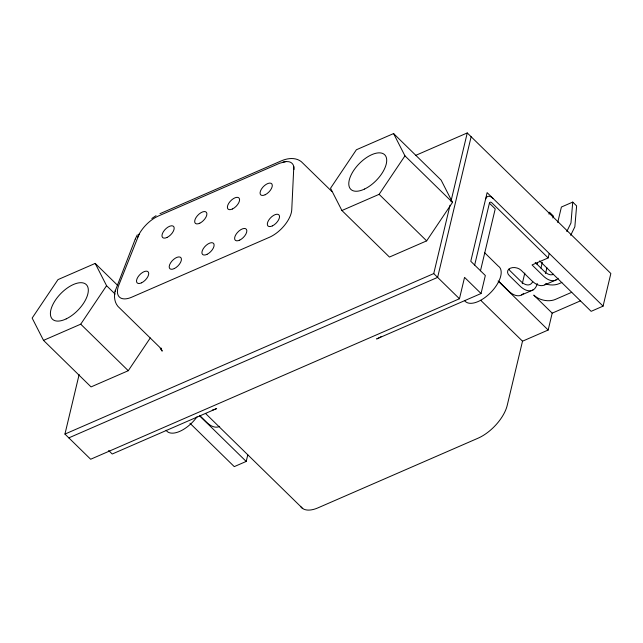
<?xml version="1.0" encoding="UTF-8"?>
<svg xmlns="http://www.w3.org/2000/svg" width="643" height="643" viewBox="0 0 643 643"><rect width="100%" height="100%" fill="white"/><g stroke="black" fill="none" stroke-linecap="round" stroke-linejoin="round"><path stroke-width="0.96" d="M293.996 169.503L293.811 166.714A23.421 11.566 -45.6 0 0 288.972 161.747L286.135 161.538L279.689 163.226L158.451 215.984A23.421 11.566 -45.6 0 0 139.209 233.996L118.834 285.058A23.421 11.566 -45.6 0 0 131.751 297.187L269.401 237.291A23.421 11.566 -45.6 0 0 291.753 209.811L293.811 166.714M557.722 222.462L561.403 207.03L572.736 202.095L570.968 222.992L566.796 231.528M115.394 290.298C113.795 295.611 114.229 301.929 117.878 306.325L159.601 347.164L162.197 351.142L160.895 347.967L161.514 350.499L161.361 348.538M381.186 336.619A31.226 15.416 -45.6 0 1 376.613 338.965L481.044 293.521L464.551 277.374L459.456 298.754L90.655 459.247L64.943 434.073L79.137 374.499M189.934 423.223L234.269 466.625L246.205 461.433L247.772 454.866M64.943 434.073L433.744 273.588L450.036 205.213M450.968 201.307L467.252 132.94L610.85 273.508L603.078 306.132L591.142 311.333L539.622 260.897M471.134 136.742L437.626 277.382L68.825 437.875M474.663 265.069L489.403 203.188A3.127 1.728 66.5 0 1 491.879 202.834L548.158 257.923L532.042 264.932L543.198 275.855A21.862 12.072 66.5 0 0 558.204 278.266M480.482 270.767L495.223 208.887L489.403 203.188M481.044 293.521L485.336 275.517L470.78 261.275L487.129 192.635L603.078 306.132M522.277 283.7L524.801 273.074M537.058 264.297L537.516 262.368M549.001 214.151L549.468 212.222L553.342 216.024L552.884 217.953M580.533 300.82L552.192 313.149L548.174 330.028L522.51 341.192L507.231 405.331A31.226 15.416 -45.6 0 1 477.998 438.221L318.068 507.817A31.226 15.416 -45.6 0 1 300.514 506.322M540.94 268.099L542.314 262.312M548.158 257.923L549.226 253.422M545.545 273.572L546.928 267.785M115.065 291.327L135.199 239.244M137.498 237.605L139.209 233.996M135.271 239.059L137.289 234.856M570.679 235.33L574.85 226.786L576.618 205.889L572.736 202.095M43.515 340.372L80.729 324.176L106.569 285.701L95.204 263.413L57.991 279.609L32.15 318.084L43.515 340.372L91.057 386.909L128.27 370.714L150.269 337.969M341.907 210.526L379.113 194.331L404.961 155.855L393.588 133.567L356.383 149.763L330.534 188.238L341.907 210.526L389.449 257.063L426.655 240.868L452.503 202.392L441.13 180.112L393.588 133.567M151.852 218.467L156.048 215.686M532.991 289.985L521.658 294.92M556.267 279.858L544.926 284.785M159.978 213.677L281.208 160.919C287.509 158.098 295.603 157.125 301.334 161.69L331.828 191.453M415.748 155.357L467.252 132.94M561.878 282.47L559.153 283.651A15.617 10.489 13.4 0 1 545.529 283.949M571.764 292.284L555.399 299.405A15.617 10.489 13.4 0 1 533.762 295.105L552.192 313.149M282.968 162.068L286.183 161.538M302.757 508.573L205.455 413.385M535.209 262.481L544.275 271.354A15.617 8.624 66.5 0 0 553.607 274.215M404.961 155.855L452.503 202.392M498.823 281.361L508.589 290.917A21.862 12.072 66.5 0 0 523.587 293.329M498.084 280.999L548.174 330.028M379.113 194.331L426.655 240.868M480.707 300.273L522.51 341.192M433.744 273.588L459.456 298.754M95.204 263.413L117.203 284.945M106.569 285.701L115.089 294.036M199.643 415.499L206.62 422.322A21.862 12.072 66.5 0 0 219.689 426.317M199.692 415.9L246.205 461.433M80.729 324.176L128.27 370.714M108.651 450.502L112.236 454.014L216.675 408.562A31.226 15.416 -45.6 0 1 212.286 410.113M484.637 252.723L498.253 266.098A24.201 11.952 -45.6 0 1 490.673 292.581A24.201 11.952 -45.6 0 1 464.479 300.402M485.521 199.386A9.372 5.176 66.5 0 1 492.956 198.333M508.959 269.104A7.804 5.24 13.4 0 0 510.325 271.041L520.999 281.481A15.617 8.624 66.5 0 0 532.734 281.618M546.269 283.812A21.862 12.072 66.5 0 1 531.865 280.79L521.192 270.341A7.804 5.24 13.4 0 0 510.373 268.195A7.804 5.24 13.4 0 0 509.256 275.542L519.93 285.982A21.862 12.072 66.5 0 0 537.259 283.531M197.063 416.768A24.201 11.952 -45.6 0 1 166.095 430.247M364.621 189.018A24.201 11.952 -45.6 0 0 385.503 155.767A24.201 11.952 -45.6 0 0 353.111 171.359A24.201 11.952 -45.6 0 0 364.621 189.018M66.237 318.864A24.201 11.952 -45.6 0 0 87.118 285.613A24.201 11.952 -45.6 0 0 54.727 301.205A24.201 11.952 -45.6 0 0 66.237 318.864M167.067 237.436A7.804 3.858 -45.6 0 0 173.803 226.714A7.804 3.858 -45.6 0 0 163.354 231.745A7.804 3.858 -45.6 0 0 167.067 237.436M199.772 223.209A7.804 3.858 -45.6 0 0 206.507 212.479A7.804 3.858 -45.6 0 0 196.059 217.511A7.804 3.858 -45.6 0 0 199.772 223.209M232.469 208.975A7.804 3.858 -45.6 0 0 239.204 198.253A7.804 3.858 -45.6 0 0 228.755 203.284A7.804 3.858 -45.6 0 0 232.469 208.975M265.173 194.749A7.804 3.858 -45.6 0 0 271.909 184.019A7.804 3.858 -45.6 0 0 261.46 189.05A7.804 3.858 -45.6 0 0 265.173 194.749M141.597 282.807A7.804 3.858 -45.6 0 0 148.34 272.085A7.804 3.858 -45.6 0 0 137.883 277.117A7.804 3.858 -45.6 0 0 141.597 282.807M174.301 268.581A7.804 3.858 -45.6 0 0 181.037 257.851A7.804 3.858 -45.6 0 0 170.588 262.883A7.804 3.858 -45.6 0 0 174.301 268.581M207.006 254.347A7.804 3.858 -45.6 0 0 213.741 243.625A7.804 3.858 -45.6 0 0 203.292 248.656A7.804 3.858 -45.6 0 0 207.006 254.347M239.71 240.12A7.804 3.858 -45.6 0 0 246.446 229.39A7.804 3.858 -45.6 0 0 235.997 234.422A7.804 3.858 -45.6 0 0 239.71 240.12M272.415 225.886A7.804 3.858 -45.6 0 0 279.15 215.164A7.804 3.858 -45.6 0 0 268.702 220.187A7.804 3.858 -45.6 0 0 272.415 225.886"/></g></svg>
